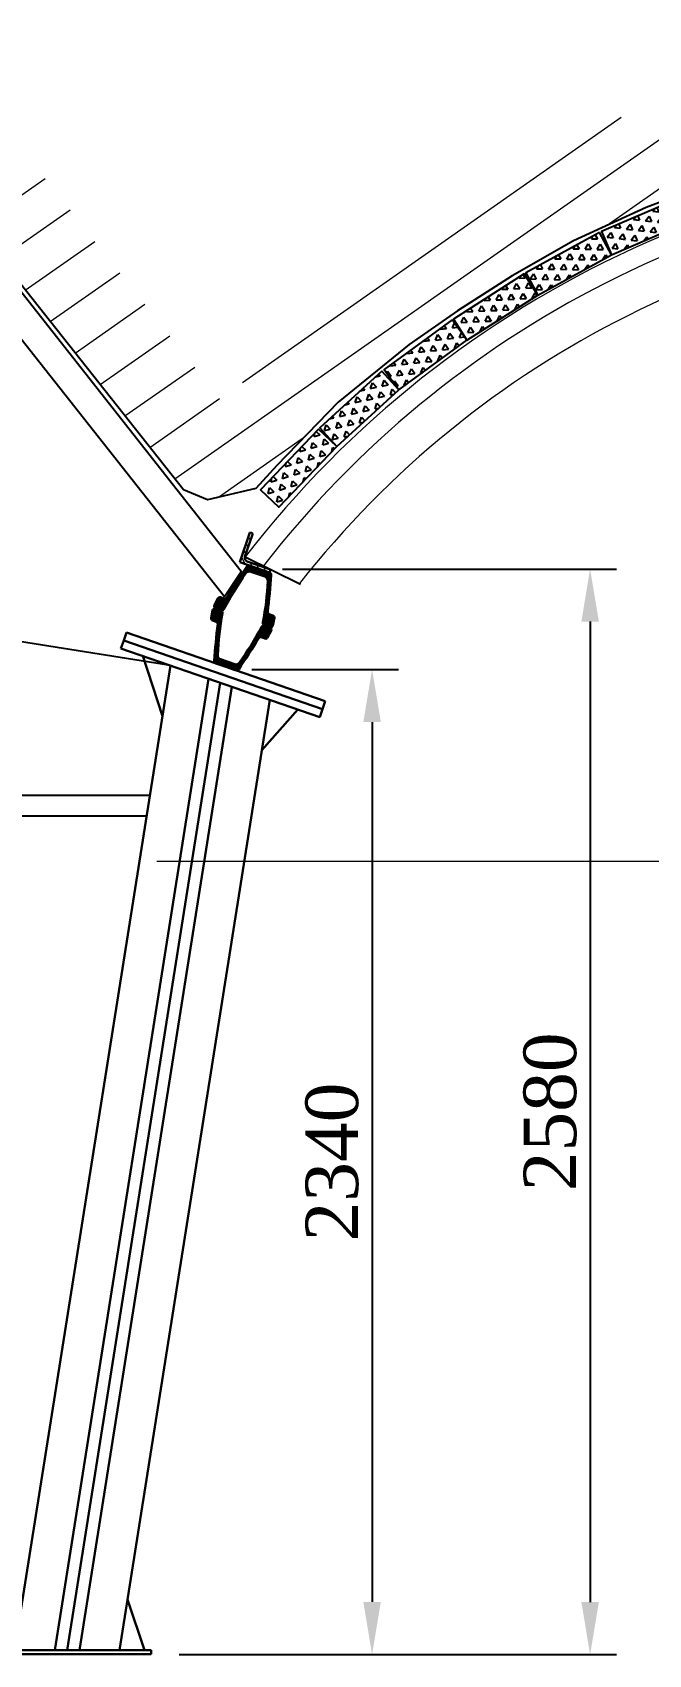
# Model space of a CAD drawing. Header units: millimetres. Extents: x -46762 to 161452, y -66984 to 31524.
# Drawn here: x 114990 to 116455, y -414 to 3443 of the extents above; entities that cross this region are included whole.
import ezdxf

# ---------------------------------------------------------------- set-up
doc = ezdxf.new("R2010")
doc.units = ezdxf.units.MM
doc.header["$LTSCALE"] = 0.5
doc.styles.get("Standard").update_dxf_attribs({"font": 'TIMES.TTF'})
doc.dimstyles.new('ISO-25', dxfattribs={"dimscale": 50, "dimtxt": 2.5, "dimasz": 2.5, "dimexe": 1.25, "dimexo": 0.625, "dimtad": 1, "dimdec": 0, "dimtxsty": 'Standard', "dimcen": 2.5, "dimadec": 0, "dimazin": 0, "dimtfac": 1, "dimtdec": 0, "dimtmove": 0, "dimatfit": 3, "dimfxl": 1, "dimarcsym": 0})

# ---------------------------------------------------------------- blocks, each defined once
blk = doc.blocks.new('затягон')
h = blk.add_hatch()
h.set_pattern_fill('TRIANG', scale=3, style=0)
h.paths.add_polyline_path([(77132.2, 10756.2), (77132.2, 10556.2), (77192.2, 10556.2), (77192.2, 10756.2)])
at = {"color": 7}
blk.add_lwpolyline([(77132.2, 10756.2), (77132.2, 10556.2), (77192.2, 10556.2), (77192.2, 10756.2), (77132.2, 10756.2)], dxfattribs=at)
blk = doc.blocks.new('*D93')
at = {"color": 0, "lineweight": -2}
for p, q in [((115511.6, 1928.5), (115859.9, 1928.5)), ((115797.4, 1803.5), (115797.4, -289)), ((115338.3, -414), (115859.9, -414))]:
    blk.add_line(p, q, dxfattribs=at)
at = {"color": 0}
for points in [[(115776.5, 1803.5), (115818.2, 1803.5), (115797.4, 1928.5)], [(115776.5, -289), (115818.2, -289), (115797.4, -414)]]:
    blk.add_solid(points, dxfattribs=at)
at = {"layer": 'Defpoints', "color": 0}
for p in [(115480.3, 1928.5), (115307.1, -414), (115797.4, -414)]:
    blk.add_point(p, dxfattribs=at)
at = {"color": 0, "insert": (115702.5, 757.2), "char_height": 125, "attachment_point": 5, "rotation": 90}
blk.add_mtext('2340', dxfattribs=at)
blk = doc.blocks.new('Уголок 100')
at = {"lineweight": 15}
h = blk.add_hatch(dxfattribs=at)
h.set_pattern_fill('ANSI31', color=256, scale=5, style=0)
h.set_pattern_definition([(45, (31401.693, 1330.28), (-11.22532, 11.22532), [])])
h.paths.add_polyline_path([(0, -100), (6, -100, 0.414214), (10, -96), (10, -22, -0.414214), (22, -10), (96, -10, 0.414214), (100, -6), (100, 0), (0, 0)])
at = {"lineweight": 30}
for p, q in [((0, -100), (0, 0)), ((0, 0), (100, 0)), ((10, -96), (10, -22)), ((22, -10), (96, -10))]:
    blk.add_line(p, q, dxfattribs=at)
for points in [[(100, 0), (100, -6)], [(0, -100), (6, -100)]]:
    blk.add_lwpolyline(points, dxfattribs=at)
for centre, radius, start, end in [((22, -22), 12, 90, 180), ((96, -6), 4, 270, 360), ((6, -96), 4, 270, 0)]:
    blk.add_arc(centre, radius, start, end, dxfattribs=at)
blk = doc.blocks.new('*D100')
at = {"color": 0, "lineweight": -2}
for p, q in [((115584.4, 2167.3), (116378.4, 2167.3)), ((116315.9, 2042.3), (116315.9, -289.3)), ((115534.9, -414.3), (116378.4, -414.3))]:
    blk.add_line(p, q, dxfattribs=at)
at = {"color": 0, "lineweight": 0}
for points in [[(116295.1, 2042.3), (116336.7, 2042.3), (116315.9, 2167.3)], [(116295.1, -289.3), (116336.7, -289.3), (116315.9, -414.3)]]:
    blk.add_solid(points, dxfattribs=at)
at = {"layer": 'Defpoints', "color": 0, "lineweight": 0}
for p in [(115553.2, 2167.3), (115503.7, -414.3), (116315.9, -414.3)]:
    blk.add_point(p, dxfattribs=at)
at = {"color": 0, "insert": (116221.1, 876.5), "char_height": 125, "attachment_point": 5, "rotation": 90}
blk.add_mtext('2580', dxfattribs=at)

msp = doc.modelspace()

# ---------------------------------------------------------------- hatches: boundary and pattern name
at = {"lineweight": 0}
h = msp.add_hatch(dxfattribs=at)
h.set_pattern_fill('LINE', scale=30, angle=35, style=0)
h.paths.add_polyline_path([(111056.06, 2388.47), (111117.97, 2140.16), (113747.62, 2771.16), (114252.77, 2884.23), (114888.29, 2936.66), (115349.02, 2355.4), (115405.81, 2332.03), (115521.06, 2358.73), (115571.16, 2413.82), (115716.47, 2564.05), (115885.16, 2700.92), (116000.4, 2781.05), (116130.68, 2864.51), (116275.99, 2947.97), (116448.93, 3027.32), (116668.99, 3110.53), (116917.88, 3175.36), (117142.9, 3215.04), (117433.4, 3235.65), (117664.91, 3222.04), (117858.96, 3198.22), (118073.44, 3150.59), (118260.51, 3096.02), (118475.44, 3015.2), (118752.31, 2863.98), (118942.63, 2746.44), (119103.01, 2622.48), (119227.03, 2507.08), (119340.37, 2393.81), (119453.7, 2252.76), (119595.64, 2037.98), (119602.88, 1982.5), (119832.18, 1521.75), (119926.47, 1224.18), (119994.06, 970.89), (120032.85, 586.2), (120032.85, -413.65), (120259.89, -414.26), (120259.89, 528.91), (120217.22, 952.06), (120142.87, 1230.68), (120039.16, 1558.01), (119786.92, 2064.83), (119778.96, 2125.86), (119622.82, 2362.12), (119498.16, 2517.27), (119373.49, 2641.87), (119237.06, 2768.81), (119060.64, 2905.16), (118851.3, 3034.46), (118546.73, 3200.8), (118310.31, 3289.7), (118104.54, 3349.73), (117868.61, 3402.12), (117655.15, 3428.32), (117400.5, 3443.29), (117080.95, 3420.63), (116833.42, 3376.97), (116559.64, 3305.67), (116317.57, 3214.13), (116127.34, 3126.85), (115967.5, 3035.04), (115824.2, 2943.23), (115441.81, 2563.68), (114936.89, 3200.67), (114237.82, 3143), (113682.16, 3018.62)])
h.paths.add_polyline_path([(111034.93, 2120.24), (110973.02, 2368.55), (110635.67, 2287.6), (110439.16, 2241.95), (109955.41, 1967.33), (107042.14, 1244.06), (107101.51, 1006.55), (110359.66, 1815.44), (110799.44, 2065.1), (110978.09, 2106.6)])

# ---------------------------------------------------------------- linework, layer by layer
at = {"color": 7, "lineweight": 0}
for p, q in [((115482.76, 2148.34), (115515.68, 2172.21)), ((115485.19, 2152.06), (115513.84, 2172.84)), ((115487.64, 2155.8), (115512.01, 2173.48)), ((115490.12, 2159.56), (115510.18, 2174.11)), ((115492.62, 2163.34), (115508.35, 2174.74)), ((115495.15, 2167.13), (115506.52, 2175.37)), ((115497.7, 2170.94), (115504.44, 2175.83)), ((115502.99, 2161.05), (115517.51, 2171.58)), ((115506.13, 2161.36), (115519.34, 2170.95)), ((115508.31, 2160.99), (115521.17, 2170.31)), ((115510.16, 2160.36), (115523, 2169.68)), ((115511.99, 2159.73), (115524.83, 2169.05)), ((115513.82, 2159.1), (115526.67, 2168.42)), ((115515.65, 2158.47), (115528.5, 2167.78)), ((115517.48, 2157.83), (115530.33, 2167.15)), ((115519.32, 2157.2), (115532.16, 2166.52)), ((115521.15, 2156.57), (115533.99, 2165.89)), ((115522.98, 2155.94), (115535.83, 2165.25)), ((115524.81, 2155.3), (115537.66, 2164.62)), ((115526.64, 2154.67), (115539.49, 2163.99)), ((115528.47, 2154.04), (115541.32, 2163.36)), ((115530.31, 2153.41), (115543.15, 2162.72)), ((115532.14, 2152.77), (115544.99, 2162.09)), ((115533.97, 2152.14), (115546.82, 2161.46)), ((115535.8, 2151.51), (115548.65, 2160.83)), ((115537.63, 2150.88), (115550.48, 2160.19)), ((115459.63, 2111.95), (115474.24, 2122.55)), ((115461.85, 2115.53), (115476.54, 2126.18)), ((115464.09, 2119.11), (115478.88, 2129.84)), ((115466.35, 2122.71), (115481.29, 2133.54)), ((115468.63, 2126.33), (115483.75, 2137.29)), ((115470.93, 2129.96), (115486.28, 2141.09)), ((115473.25, 2133.6), (115488.87, 2144.93)), ((115475.6, 2137.26), (115491.54, 2148.83)), ((115477.96, 2140.94), (115494.28, 2152.77)), ((115480.35, 2144.63), (115497.1, 2156.78)), ((115539.47, 2150.24), (115552.31, 2159.56)), ((115541.3, 2149.61), (115554.13, 2158.92)), ((115543.11, 2148.97), (115555.58, 2158.01)), ((115544.68, 2148.14), (115556.66, 2156.83)), ((115545.99, 2147.14), (115557.38, 2155.4)), ((115547.09, 2145.97), (115557.71, 2153.67)), ((115547.87, 2117.12), (115555.25, 2122.47)), ((115547.87, 2117.12), (115555.25, 2122.47)), ((115547.98, 2144.65), (115557.6, 2151.63)), ((115548.03, 2119.2), (115555.43, 2124.56)), ((115548.18, 2121.27), (115555.61, 2126.66)), ((115548.33, 2123.34), (115555.79, 2128.75)), ((115548.47, 2125.4), (115555.97, 2130.84)), ((115548.6, 2127.46), (115556.14, 2132.92)), ((115548.66, 2143.18), (115557.45, 2149.56)), ((115548.73, 2129.51), (115556.31, 2135.01)), ((115548.85, 2131.56), (115556.48, 2137.09)), ((115548.97, 2133.61), (115556.65, 2139.18)), ((115549.08, 2135.65), (115556.82, 2141.26)), ((115549.11, 2141.55), (115557.3, 2147.49)), ((115549.19, 2137.68), (115556.98, 2143.33)), ((115549.27, 2139.71), (115557.14, 2145.41)), ((115421.66, 2078.53), (115446.68, 2096.68)), ((115421.95, 2080.7), (115444.76, 2097.25)), ((115422, 2076.82), (115465.59, 2108.43)), ((115422.73, 2075.39), (115463.55, 2104.99)), ((115423.46, 2083.76), (115442.93, 2097.88)), ((115423.81, 2074.21), (115461.54, 2101.58)), ((115425.1, 2086.91), (115441.1, 2098.52)), ((115425.28, 2073.31), (115459.58, 2098.19)), ((115426.75, 2090.07), (115439.27, 2099.15)), ((115427.1, 2072.67), (115457.66, 2094.84)), ((115428.4, 2093.23), (115437.44, 2099.78)), ((115428.93, 2072.04), (115455.78, 2091.52)), ((115430.05, 2096.38), (115435.42, 2100.28)), ((115430.76, 2071.41), (115453.94, 2088.22)), ((115432.59, 2070.77), (115452.13, 2084.95)), ((115453.08, 2101.32), (115467.68, 2111.91)), ((115455.25, 2104.85), (115469.82, 2115.42)), ((115457.43, 2108.4), (115472.01, 2118.97)), ((115543.91, 2078.94), (115551.52, 2084.46)), ((115544.18, 2081.11), (115551.75, 2086.59)), ((115544.46, 2083.27), (115551.97, 2088.72)), ((115544.72, 2085.42), (115552.19, 2090.84)), ((115544.98, 2087.57), (115552.42, 2092.96)), ((115545.23, 2089.71), (115552.63, 2095.08)), ((115545.47, 2091.85), (115552.85, 2097.2)), ((115545.71, 2093.98), (115553.06, 2099.31)), ((115545.94, 2096.11), (115553.27, 2101.43)), ((115545.94, 2096.11), (115553.27, 2101.43)), ((115546.16, 2098.23), (115553.48, 2103.54)), ((115546.38, 2100.35), (115553.69, 2105.65)), ((115546.59, 2102.46), (115553.89, 2107.76)), ((115546.79, 2104.57), (115554.09, 2109.87)), ((115546.99, 2106.67), (115554.29, 2111.97)), ((115547.18, 2108.77), (115554.49, 2114.07)), ((115547.36, 2110.87), (115554.68, 2116.18)), ((115547.66, 2113.04), (115554.87, 2118.27)), ((115547.77, 2115.08), (115555.06, 2120.37)), ((115414.73, 2052.04), (115416.56, 2045.65)), ((115415.39, 2055.54), (115418.45, 2044.8)), ((115416.04, 2059.04), (115420.29, 2044.17)), ((115416.69, 2062.54), (115422.12, 2043.54)), ((115417.34, 2066.04), (115423.95, 2042.91)), ((115418.04, 2069.37), (115425.78, 2042.27)), ((115419.15, 2071.26), (115427.64, 2041.54)), ((115420.47, 2072.4), (115435.27, 2020.62)), ((115421.93, 2073.07), (115435.79, 2024.59)), ((115423.51, 2073.33), (115436.32, 2028.52)), ((115425.22, 2073.13), (115436.86, 2032.39)), ((115427.04, 2072.52), (115437.42, 2036.21)), ((115428.88, 2071.89), (115437.99, 2039.99)), ((115430.71, 2071.25), (115438.58, 2043.72)), ((115432.54, 2070.62), (115439.17, 2047.41)), ((115434.37, 2069.99), (115439.78, 2051.05)), ((115434.42, 2070.14), (115450.36, 2081.7)), ((115436.2, 2069.36), (115440.4, 2054.66)), ((115436.26, 2069.51), (115448.63, 2078.48)), ((115438.04, 2068.72), (115441.03, 2058.23)), ((115438.09, 2068.88), (115446.92, 2075.28)), ((115440.07, 2067.38), (115441.68, 2061.76)), ((115440.51, 2068.67), (115445.25, 2072.11)), ((115537.66, 2039.11), (115561.99, 2056.76)), ((115537.84, 2037.28), (115563.44, 2055.85)), ((115538.02, 2041.34), (115560.17, 2057.4)), ((115538.43, 2043.6), (115558.34, 2058.04)), ((115538.46, 2035.77), (115564.43, 2054.61)), ((115538.83, 2045.85), (115556.51, 2058.67)), ((115539.22, 2048.09), (115554.68, 2059.3)), ((115539.43, 2034.51), (115565, 2053.06)), ((115539.61, 2050.33), (115552.84, 2059.93)), ((115539.99, 2052.57), (115551.27, 2060.75)), ((115540.35, 2054.8), (115550.17, 2061.92)), ((115540.72, 2057.02), (115549.5, 2063.39)), ((115540.76, 2033.52), (115564.97, 2051.08)), ((115541.07, 2059.24), (115549.34, 2065.24)), ((115541.41, 2061.45), (115549.6, 2067.38)), ((115541.75, 2063.65), (115549.84, 2069.52)), ((115542.08, 2065.86), (115550.09, 2071.66)), ((115542.4, 2068.05), (115550.34, 2073.8)), ((115542.5, 2032.82), (115564.55, 2048.81)), ((115542.72, 2070.24), (115550.58, 2075.94)), ((115543.03, 2072.42), (115550.82, 2078.07)), ((115543.33, 2074.6), (115551.05, 2080.21)), ((115543.62, 2076.78), (115551.29, 2082.34)), ((115544.34, 2032.19), (115564.13, 2046.54)), ((115545.25, 2076), (115551.05, 2080.21)), ((115427.06, 2008.92), (115432.13, 1991.18)), ((115427.5, 2013.14), (115432.52, 1995.58)), ((115427.95, 2017.35), (115432.94, 1999.91)), ((115428.41, 2021.53), (115433.37, 2004.17)), ((115428.87, 2025.69), (115433.82, 2008.37)), ((115429.34, 2029.82), (115434.29, 2012.51)), ((115429.82, 2033.94), (115434.77, 2016.59)), ((115521.74, 2006.94), (115524.46, 1997.42)), ((115522.84, 2008.87), (115525.58, 1999.26)), ((115523.93, 2010.82), (115526.71, 2001.1)), ((115525.02, 2012.77), (115527.83, 2002.94)), ((115526.11, 2014.73), (115529.09, 2004.3)), ((115527.2, 2016.7), (115530.53, 2005.04)), ((115528.29, 2018.69), (115532.12, 2005.28)), ((115529.37, 2020.68), (115533.86, 2004.96)), ((115530.45, 2022.68), (115535.69, 2004.32)), ((115531.52, 2024.69), (115537.53, 2003.69)), ((115532.6, 2026.71), (115539.36, 2003.06)), ((115533.67, 2028.74), (115541.19, 2002.43)), ((115534.76, 2030.71), (115543.02, 2001.8)), ((115536.03, 2032.04), (115544.72, 2001.63)), ((115537.45, 2032.85), (115546.27, 2002)), ((115538.99, 2033.24), (115547.67, 2002.87)), ((115540.65, 2033.2), (115548.87, 2004.44)), ((115542.45, 2032.67), (115549.93, 2006.49)), ((115544.28, 2032.04), (115551, 2008.53)), ((115546.11, 2031.41), (115552.07, 2010.58)), ((115546.17, 2031.56), (115563.7, 2044.28)), ((115547.95, 2030.77), (115553.13, 2012.62)), ((115548, 2030.93), (115563.28, 2042.01)), ((115549.78, 2030.14), (115554.2, 2014.66)), ((115549.83, 2030.29), (115562.86, 2039.74)), ((115551.61, 2029.51), (115555.27, 2016.71)), ((115551.66, 2029.66), (115562.44, 2037.48)), ((115553.44, 2028.88), (115556.34, 2018.75)), ((115553.49, 2029.03), (115562.02, 2035.21)), ((115555.36, 2027.94), (115557.39, 2020.83)), ((115555.59, 2028.58), (115561.57, 2032.92)), ((115423.4, 1969.74), (115431.67, 1940.79)), ((115423.78, 1974.2), (115433.5, 1940.16)), ((115424.16, 1978.63), (115435.34, 1939.53)), ((115424.55, 1983.03), (115430.24, 1963.13)), ((115424.95, 1987.41), (115430.49, 1968.03)), ((115425.36, 1991.76), (115430.77, 1972.82)), ((115425.77, 1996.09), (115431.08, 1977.53)), ((115426.2, 2000.39), (115431.41, 1982.16)), ((115426.62, 2004.67), (115431.76, 1986.71)), ((115498.12, 1968.26), (115500.61, 1959.56)), ((115499.27, 1970.02), (115501.75, 1961.33)), ((115500.41, 1971.79), (115502.89, 1963.11)), ((115501.56, 1973.56), (115504.04, 1964.89)), ((115502.7, 1975.35), (115505.18, 1966.67)), ((115503.84, 1977.14), (115506.32, 1968.46)), ((115504.97, 1978.94), (115507.46, 1970.24)), ((115506.11, 1980.75), (115508.6, 1972.04)), ((115507.24, 1982.57), (115509.74, 1973.83)), ((115508.37, 1984.39), (115510.87, 1975.63)), ((115509.5, 1986.22), (115512.01, 1977.43)), ((115510.62, 1988.06), (115513.15, 1979.23)), ((115511.74, 1989.91), (115514.28, 1981.03)), ((115512.86, 1991.77), (115515.42, 1982.84)), ((115513.98, 1993.64), (115516.55, 1984.65)), ((115515.1, 1995.51), (115517.68, 1986.47)), ((115516.21, 1997.39), (115518.81, 1988.29)), ((115517.32, 1999.28), (115519.94, 1990.11)), ((115518.43, 2001.18), (115521.07, 1991.93)), ((115519.53, 2003.09), (115522.2, 1993.76)), ((115520.64, 2005.01), (115523.33, 1995.59)), ((115421.97, 1951.62), (115424.26, 1943.62)), ((115422.32, 1956.19), (115426.18, 1942.69)), ((115422.67, 1960.74), (115428.01, 1942.06)), ((115423.03, 1965.25), (115429.84, 1941.43)), ((115432.24, 1956.13), (115437.17, 1938.9)), ((115434.51, 1953.96), (115439, 1938.26)), ((115436.47, 1952.91), (115440.83, 1937.63)), ((115438.3, 1952.26), (115442.66, 1937)), ((115440.13, 1951.63), (115444.5, 1936.37)), ((115441.97, 1950.99), (115446.33, 1935.73)), ((115443.8, 1950.36), (115448.16, 1935.1)), ((115445.63, 1949.73), (115449.99, 1934.47)), ((115447.46, 1949.1), (115451.82, 1933.84)), ((115449.29, 1948.46), (115453.65, 1933.2)), ((115451.13, 1947.83), (115455.49, 1932.57)), ((115452.96, 1947.2), (115457.32, 1931.94)), ((115454.79, 1946.57), (115459.15, 1931.31)), ((115456.62, 1945.93), (115460.98, 1930.67)), ((115458.45, 1945.3), (115462.81, 1930.04)), ((115460.28, 1944.67), (115464.65, 1929.41)), ((115462.12, 1944.04), (115466.48, 1928.78)), ((115463.95, 1943.4), (115468.31, 1928.14)), ((115465.78, 1942.77), (115470.14, 1927.51)), ((115467.61, 1942.14), (115471.97, 1926.88)), ((115469.44, 1941.51), (115473.8, 1926.27)), ((115471.27, 1940.9), (115475.5, 1926.08)), ((115473.01, 1940.57), (115477.08, 1926.35)), ((115474.67, 1940.56), (115478.53, 1927.03)), ((115476.25, 1940.8), (115479.86, 1928.18)), ((115477.76, 1941.29), (115481.03, 1929.86)), ((115479.2, 1942.02), (115482.19, 1931.58)), ((115480.56, 1943.03), (115483.34, 1933.31)), ((115481.83, 1944.38), (115484.5, 1935.04)), ((115483.01, 1946.03), (115485.66, 1936.77)), ((115484.19, 1947.69), (115486.81, 1938.51)), ((115485.36, 1949.37), (115487.97, 1940.25)), ((115486.53, 1951.05), (115489.12, 1941.99)), ((115487.7, 1952.74), (115490.27, 1943.73)), ((115488.86, 1954.43), (115491.42, 1945.48)), ((115490.03, 1956.13), (115492.57, 1947.23)), ((115491.19, 1957.84), (115493.72, 1948.98)), ((115492.35, 1959.56), (115494.87, 1950.74)), ((115493.51, 1961.29), (115496.02, 1952.5)), ((115494.67, 1963.02), (115497.17, 1954.26)), ((115495.82, 1964.76), (115498.32, 1956.02)), ((115496.97, 1966.5), (115499.46, 1957.79))]:
    msp.add_line(p, q, dxfattribs=at)
at = {"color": 7}
for p, q in [((115495.67, 2196.27), (115627.07, 2131.46)), ((115318.13, 1937.68), (114908.36, 2002.58)), ((115471.97, 1926.88), (115449.53, 1934.63))]:
    msp.add_line(p, q, dxfattribs=at)
at = {"color": 7, "lineweight": 30}
for p, q in [((115506.14, 2175.5), (115553.68, 2159.09)), ((115508.8, 2160.83), (115542.54, 2149.18)), ((115422.26, 2081.46), (115430.73, 2097.69)), ((115436.75, 2100.02), (115445.78, 2096.9)), ((115417.81, 2068.58), (115414.46, 2050.58)), ((115417.77, 2045.04), (115426.8, 2041.92)), ((115425.64, 2073), (115437.79, 2068.81)), ((115425.69, 2073.16), (115437.84, 2068.96)), ((115552.68, 2059.99), (115561.71, 2056.87)), ((115561.67, 2033.33), (115565.02, 2051.33)), ((115213.22, 2016.22), (115206.69, 1997.32)), ((115685.72, 1852.7), (115213.23, 2016.26)), ((115541.64, 2032.95), (115553.79, 2028.76)), ((115541.69, 2033.1), (115553.84, 2028.91)), ((115557.22, 2020.45), (115548.75, 2004.22)), ((115206.69, 1997.32), (115200.16, 1978.41)), ((115200.16, 1978.41), (115672.78, 1815.23)), ((115679.19, 1833.8), (115206.7, 1997.35)), ((115533.7, 2005.01), (115542.73, 2001.89)), ((115318.13, 1937.68), (114947.34, -403.38)), ((115251.97, 1960.52), (115299.13, 1817.68)), ((115425.8, 1942.82), (115473.34, 1926.41)), ((115436.94, 1952.73), (115470.68, 1941.08)), ((115449.53, 1934.63), (115471.97, 1926.88)), ((115408.37, 1906.52), (115042.52, -403.38)), ((115436.21, 1896.91), (115071.88, -403.38)), ((115464.05, 1887.3), (115101.24, -403.38)), ((115554.28, 1856.14), (115196.41, -403.38)), ((115685.77, 1852.83), (115679.24, 1833.93)), ((115620.45, 1833.3), (115535.28, 1736.14)), ((115679.24, 1833.93), (115672.71, 1815.02)), ((114871.88, -403.38), (115071.88, -403.38)), ((115271.88, -413.38), (114871.88, -413.38)), ((115071.88, -403.38), (115271.88, -403.38)), ((115271.88, -413.38), (115271.88, -403.38))]:
    msp.add_line(p, q, dxfattribs=at)
for p, q in [((114907.38, 1629.65), (115269.35, 1629.65)), ((115261.43, 1579.65), (114907.38, 1579.65))]:
    msp.add_line(p, q)
at = {"color": 7, "lineweight": 9}
msp.add_line((119692.7, 1471.58), (115285.36, 1471.58), dxfattribs=at)
at = {"color": 7}
msp.add_lwpolyline([(116668.99, 3110.53), (116448.93, 3027.32), (116275.99, 2947.97), (116130.68, 2864.51), (116000.4, 2781.05), (115885.16, 2700.92), (115716.47, 2564.05), (115571.16, 2413.82), (115521.06, 2358.73), (115405.81, 2332.03), (115349.02, 2355.4), (114888.29, 2936.66), (114252.77, 2884.23), (113747.62, 2771.16), (111117.97, 2140.16)], dxfattribs=at)
msp.add_lwpolyline([(114834.38, 2876.24), (115446.58, 2101.65), (115485.66, 2161.38), (114885.48, 2923.67), (114834.38, 2876.24)], close=True, dxfattribs=at)
at = {"color": 7, "lineweight": 30}
msp.add_lwpolyline([(115215.42, -283.38), (115256.41, -403.38)], dxfattribs=at)
at = {"color": 7, "linetype": 'ByBlock', "lineweight": 9}
for centre, radius, start, end in [((117443.48, 692.1), 2460.99, 31.70236, 142.32332), ((117440.61, 702.97), 2404.54, 40.82563, 142.25764), ((117442.03, 702.3), 2312.88, 41.14167, 141.79665)]:
    msp.add_arc(centre, radius, start, end, dxfattribs=at)
at = {"color": 7, "lineweight": 30}
for centre, radius, start, end in [((117121.9, 1080.86), 1956.09, 146.0531, 148.63518), ((115505.53, 2151.38), 10, 67.30293, 144.41631), ((115504.18, 2169.83), 6, 69.55795, 146.19085), ((116100.64, 1728.98), 739.78, 144.63025, 152.39117), ((114810.32, 2174.49), 739.78, 349.5119, 357.27282), ((115539.27, 2139.73), 10, 357.48675, 74.60014), ((113606.74, 2294.56), 1956.09, 353.26788, 355.84996), ((115551.72, 2153.42), 6, 355.71221, 72.34511), ((115435.12, 2095.29), 5, 70.51428, 153.59271), ((115447.41, 2101.63), 5, 250.95153, 329.19841), ((115419.4, 2049.77), 5, 168.31036, 251.38879), ((115423.68, 2067.33), 6, 70.35748, 170.96865), ((115427.65, 2078.83), 6, 150.93442, 251.54559), ((116169.16, 1927.42), 739.78, 169.5119, 177.27282), ((115435.83, 2063.14), 6, 349.14076, 70.95153), ((115439.8, 2074.63), 6, 250.95153, 332.7623), ((115554.32, 2064.71), 5, 172.70465, 250.95153), ((115560.08, 2052.14), 5, 348.31036, 71.38879), ((117372.74, 1807.35), 1956.09, 173.26788, 175.84996), ((115425.16, 2037.2), 5, 352.70465, 70.95153), ((114878.84, 2372.93), 739.78, 324.63025, 332.39117), ((115539.68, 2027.28), 6, 70.95153, 152.7623), ((115543.65, 2038.78), 6, 169.14076, 250.95153), ((115551.83, 2023.08), 6, 330.93442, 71.54559), ((115555.8, 2034.58), 6, 250.35748, 350.96865), ((113857.58, 3021.05), 1956.09, 326.0531, 328.63518), ((115532.07, 2000.28), 5, 70.95153, 149.19841), ((115544.36, 2006.62), 5, 250.51428, 333.59271), ((115427.76, 1948.49), 6, 175.71221, 252.34511), ((115440.21, 1962.18), 10, 177.48675, 254.60014), ((115473.95, 1950.53), 10, 247.30293, 324.41631), ((115475.29, 1932.08), 6, 249.55795, 326.19085)]:
    msp.add_arc(centre, radius, start, end, dxfattribs=at)

# ---------------------------------------------------------------- block references
at = {"color": 7}
for p, rotation in [((76264.5, 69711.88), 293.1919782731514), ((69943.75, 65518.36), 298.6257886948094), ((65534.5, 62049.02), 302.6062251389819), ((61885.79, 58778.05), 306.0641102548294), ((55979.23, 52477.98), 312.2713978113878), ((52398.78, 47907.78), 316.3954577071198)]:
    msp.add_blockref('затягон', p, dxfattribs=dict(at, rotation=rotation))
at = {"lineweight": 30, "xscale": -0.7499999999926513, "yscale": 0.75, "zscale": 0.75, "rotation": 161.0766895162951}
msp.add_blockref('Уголок 100', (115482.63, 2183.53), dxfattribs=at)

# ---------------------------------------------------------------- dimensions: what is measured, and where the dimension line sits
at = {"color": 7}
for base, p1, p2, text, picture, middle in [((116315.91, -414.26), (115553.17, 2167.28), (115503.7, -414.26), '2580', '*D100', (116221.08, 876.51)), ((115797.38, -414.01), (115480.35, 1928.48), (115307.08, -414.01), '2340', '*D93', (115702.55, 757.23))]:
    dim = msp.add_linear_dim(base=base, p1=p1, p2=p2, angle=90, text=text, dimstyle='ISO-25', dxfattribs=at)
    dim.commit()
    dim.dimension.update_dxf_attribs({"geometry": picture, "text_midpoint": middle})

doc.saveas('drawing.dxf')
